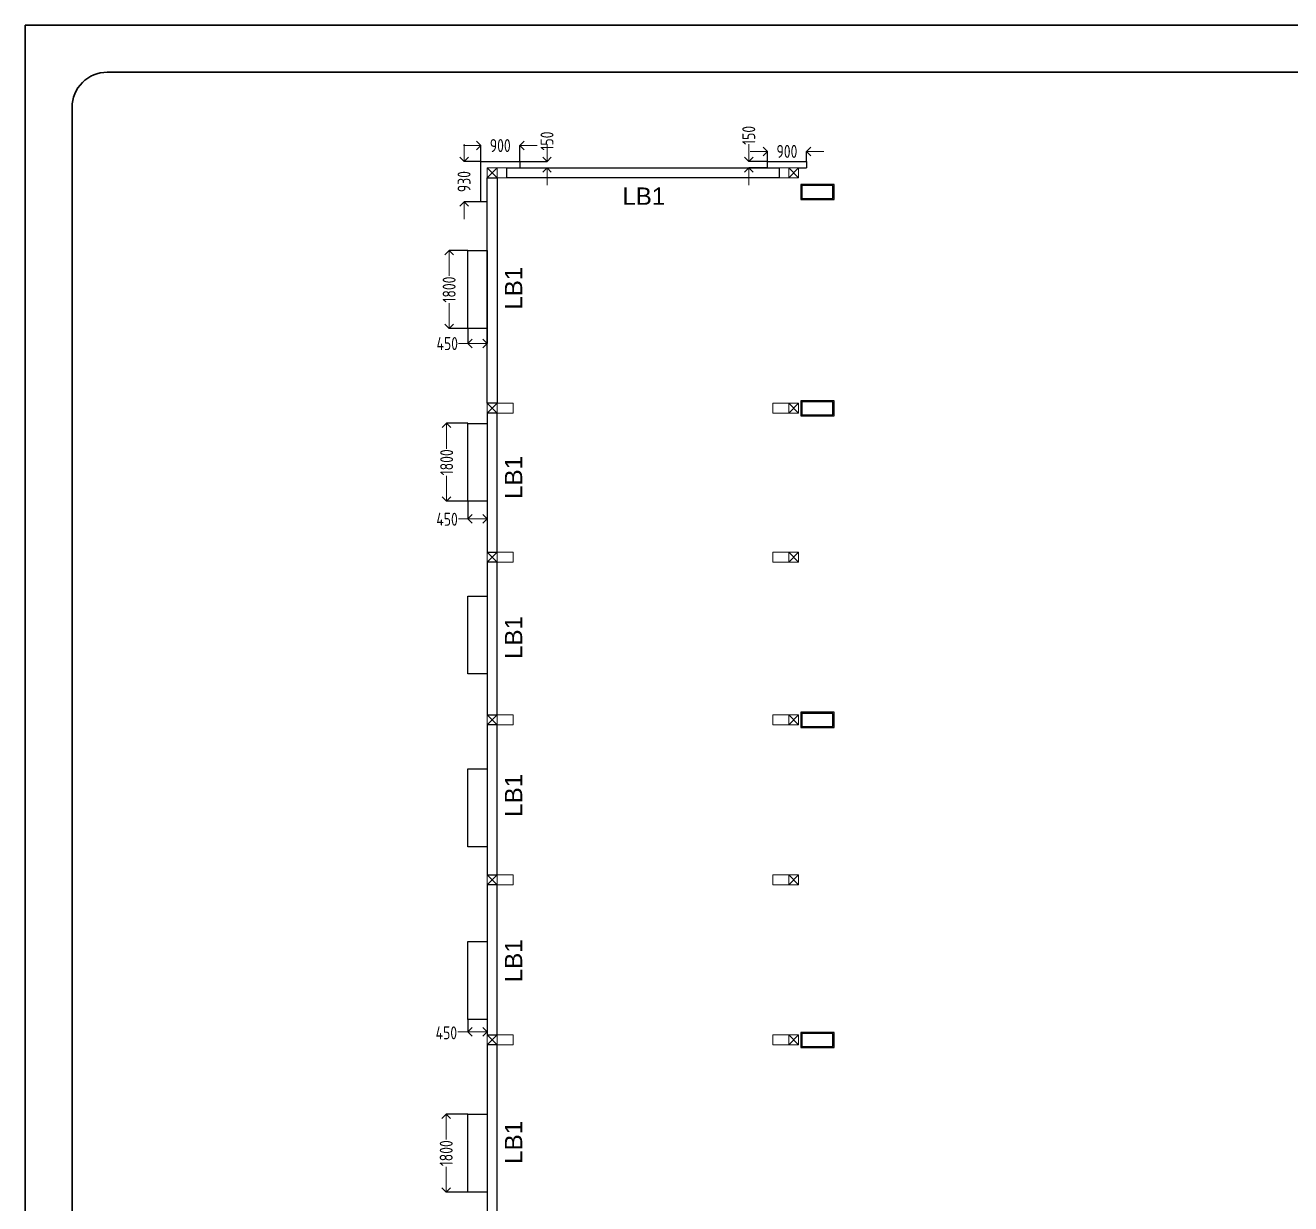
# Model space of a CAD drawing. Header units: inches. Extents: x -605 to 2991212, y -2872845 to 0.
# Drawn here: x 2699009 to 2728273, y -2645935 to -2618689 of the extents above; entities that cross this region are included whole.
import ezdxf
from ezdxf.enums import TextEntityAlignment as Align

# ---------------------------------------------------------------- set-up
doc = ezdxf.new("R2010")
doc.units = ezdxf.units.IN
doc.header["$LTSCALE"] = 600
doc.header["$MEASUREMENT"] = 0
for name, color, linetype, lineweight in [('rDIMension', 1, 'Continuous', 18), ('rRCC 2', 40, 'Continuous', 15), ('rSHEET', 2, 'Continuous', 30)]:
    doc.layers.add(name, color=color, linetype=linetype, lineweight=lineweight)
doc.styles.add('DIM', font='geniso.shx', dxfattribs={"width": 0.85})
doc.styles.get("Standard").update_dxf_attribs({"font": 'arial.ttf'})
doc.dimstyles.new('ST-100', dxfattribs={"dimscale": 100, "dimtxt": 2.5, "dimasz": 2, "dimexe": 0.18, "dimexo": 0.0625, "dimgap": 0.2, "dimtad": 0, "dimdec": 0, "dimzin": 0, "dimdsep": 46, "dimtxsty": 'DIM', "dimblk": 'OPEN90', "dimcen": 0.09, "dimclrd": 256, "dimclrt": 7, "dimadec": 0, "dimazin": 0, "dimtfac": 1, "dimtdec": 0, "dimtofl": 0, "dimtmove": 0, "dimatfit": 3, "dimldrblk": 'OPEN90', "dimfxl": 1, "dimtolj": 1, "dimtzin": 0, "dimlwd": -1, "dimarcsym": 0})

# ---------------------------------------------------------------- blocks, each defined once
blk = doc.blocks.new('_Open90')
at = {"color": 0, "linetype": 'ByBlock', "lineweight": -2}
for p, q in [((0, 0), (-1, 0)), ((-0.5, 0.5), (0, 0)), ((0, 0), (-0.5, -0.5))]:
    blk.add_line(p, q, dxfattribs=at)
blk = doc.blocks.new('*D1830')
at = {"layer": 'Defpoints', "color": 0}
for p in [(2708743, -2643868), (2709243, -2643868), (2709243, -2645669)]:
    blk.add_point(p, dxfattribs=at)
at = {"layer": 'rDIMension', "color": 0, "linetype": 'ByBlock', "lineweight": -2}
for p, q in [((2709243, -2643868), (2708743, -2643868)), ((2709243, -2645669), (2708743, -2645669))]:
    blk.add_line(p, q, dxfattribs=at)
at = {"layer": 'rDIMension'}
for p, q in [((2708743, -2644068), (2708743, -2644455)), ((2708743, -2645469), (2708743, -2645082))]:
    blk.add_line(p, q, dxfattribs=at)
at = {"layer": 'rDIMension', "xscale": 200, "yscale": 200, "zscale": 200}
for p, rotation in [((2708743, -2643868), 90), ((2708743, -2645669), 270)]:
    blk.add_blockref('_Open90', p, dxfattribs=dict(at, rotation=rotation))
at = {"layer": 'rDIMension', "color": 7, "insert": (2708743, -2644769), "char_height": 300, "attachment_point": 5, "rotation": 90, "style": 'DIM'}
blk.add_mtext('\\A1;1800', dxfattribs=at)
blk = doc.blocks.new('*D1831')
at = {"layer": 'Defpoints', "color": 0}
for p in [(2709243, -2641675), (2709693, -2641675), (2709243, -2641960)]:
    blk.add_point(p, dxfattribs=at)
at = {"layer": 'rDIMension', "color": 0, "linetype": 'ByBlock', "lineweight": -2}
for p, q in [((2709243, -2641675), (2709243, -2641960)), ((2709693, -2641675), (2709693, -2641960))]:
    blk.add_line(p, q, dxfattribs=at)
at = {"layer": 'rDIMension'}
for p, q in [((2709243, -2641960), (2709009, -2641960)), ((2709493, -2641960), (2709443, -2641960))]:
    blk.add_line(p, q, dxfattribs=at)
at = {"layer": 'rDIMension', "xscale": 200, "yscale": 200, "zscale": 200, "rotation": 180}
blk.add_blockref('_Open90', (2709243, -2641960), dxfattribs=at)
at = {"layer": 'rDIMension', "xscale": 200, "yscale": 200, "zscale": 200}
blk.add_blockref('_Open90', (2709693, -2641960), dxfattribs=at)
at = {"layer": 'rDIMension', "color": 7, "insert": (2708747, -2641985), "char_height": 300, "attachment_point": 5, "style": 'DIM'}
blk.add_mtext('\\A1;450', dxfattribs=at)
blk = doc.blocks.new('*D1832')
at = {"layer": 'Defpoints', "color": 0}
for p in [(2709543, -2621838), (2709156, -2622768), (2709543, -2622768)]:
    blk.add_point(p, dxfattribs=at)
at = {"layer": 'rDIMension'}
for p, q in [((2709156, -2621638), (2709156, -2621438)), ((2709156, -2622968), (2709156, -2623168))]:
    blk.add_line(p, q, dxfattribs=at)
at = {"layer": 'rDIMension', "color": 0, "linetype": 'ByBlock', "lineweight": -2}
for p, q in [((2709543, -2621838), (2709156, -2621838)), ((2709543, -2622768), (2709156, -2622768))]:
    blk.add_line(p, q, dxfattribs=at)
at = {"layer": 'rDIMension', "xscale": 200, "yscale": 200, "zscale": 200}
for p, rotation in [((2709156, -2621838), 270), ((2709156, -2622768), 90)]:
    blk.add_blockref('_Open90', p, dxfattribs=dict(at, rotation=rotation))
at = {"layer": 'rDIMension', "color": 7, "insert": (2709156, -2622303), "char_height": 300, "attachment_point": 5, "rotation": 90, "style": 'DIM'}
blk.add_mtext('\\A1;930', dxfattribs=at)
blk = doc.blocks.new('*D1833')
at = {"layer": 'Defpoints', "color": 0}
for p in [(2709543, -2621470), (2709543, -2621838), (2710443, -2621838)]:
    blk.add_point(p, dxfattribs=at)
at = {"layer": 'rDIMension'}
for p, q in [((2709343, -2621470), (2709143, -2621470)), ((2710643, -2621470), (2710843, -2621470))]:
    blk.add_line(p, q, dxfattribs=at)
at = {"layer": 'rDIMension', "color": 0, "linetype": 'ByBlock', "lineweight": -2}
for p, q in [((2709543, -2621838), (2709543, -2621470)), ((2710443, -2621838), (2710443, -2621470))]:
    blk.add_line(p, q, dxfattribs=at)
at = {"layer": 'rDIMension', "xscale": 200, "yscale": 200, "zscale": 200}
blk.add_blockref('_Open90', (2709543, -2621470), dxfattribs=at)
at = {"layer": 'rDIMension', "xscale": 200, "yscale": 200, "zscale": 200, "rotation": 180}
blk.add_blockref('_Open90', (2710443, -2621470), dxfattribs=at)
at = {"layer": 'rDIMension', "color": 7, "insert": (2709993, -2621470), "char_height": 300, "attachment_point": 5, "style": 'DIM'}
blk.add_mtext('\\A1;900', dxfattribs=at)
blk = doc.blocks.new('*D1834')
at = {"layer": 'Defpoints', "color": 0}
for p in [(2710443, -2621838), (2710443, -2621988), (2711074, -2621988)]:
    blk.add_point(p, dxfattribs=at)
at = {"layer": 'rDIMension'}
for p, q in [((2711074, -2621638), (2711074, -2621438)), ((2711074, -2621838), (2711074, -2621588)), ((2711074, -2622188), (2711074, -2622388))]:
    blk.add_line(p, q, dxfattribs=at)
at = {"layer": 'rDIMension', "color": 0, "linetype": 'ByBlock', "lineweight": -2}
for p, q in [((2710443, -2621838), (2711074, -2621838)), ((2710443, -2621988), (2711074, -2621988))]:
    blk.add_line(p, q, dxfattribs=at)
at = {"layer": 'rDIMension', "xscale": 200, "yscale": 200, "zscale": 200}
for p, rotation in [((2711074, -2621838), 270), ((2711074, -2621988), 90)]:
    blk.add_blockref('_Open90', p, dxfattribs=dict(at, rotation=rotation))
at = {"layer": 'rDIMension', "color": 7, "insert": (2711074, -2621364), "char_height": 300, "attachment_point": 5, "rotation": 90, "style": 'DIM'}
blk.add_mtext('\\A1;150', dxfattribs=at)
blk = doc.blocks.new('*D1835')
at = {"layer": 'Defpoints', "color": 0}
for p in [(2716173, -2621605), (2716173, -2621838), (2717073, -2621838)]:
    blk.add_point(p, dxfattribs=at)
at = {"layer": 'rDIMension'}
for p, q in [((2715973, -2621605), (2715773, -2621605)), ((2717273, -2621605), (2717473, -2621605))]:
    blk.add_line(p, q, dxfattribs=at)
at = {"layer": 'rDIMension', "color": 0, "linetype": 'ByBlock', "lineweight": -2}
for p, q in [((2716173, -2621838), (2716173, -2621605)), ((2717073, -2621838), (2717073, -2621605))]:
    blk.add_line(p, q, dxfattribs=at)
at = {"layer": 'rDIMension', "xscale": 200, "yscale": 200, "zscale": 200}
blk.add_blockref('_Open90', (2716173, -2621605), dxfattribs=at)
at = {"layer": 'rDIMension', "xscale": 200, "yscale": 200, "zscale": 200, "rotation": 180}
blk.add_blockref('_Open90', (2717073, -2621605), dxfattribs=at)
at = {"layer": 'rDIMension', "color": 7, "insert": (2716623, -2621605), "char_height": 300, "attachment_point": 5, "style": 'DIM'}
blk.add_mtext('\\A1;900', dxfattribs=at)
blk = doc.blocks.new('*D1836')
at = {"layer": 'Defpoints', "color": 0}
for p in [(2715740, -2621838), (2716173, -2621838), (2716173, -2621988)]:
    blk.add_point(p, dxfattribs=at)
at = {"layer": 'rDIMension'}
for p, q in [((2715740, -2621638), (2715740, -2621438)), ((2715740, -2621838), (2715740, -2621458)), ((2715740, -2622188), (2715740, -2622388))]:
    blk.add_line(p, q, dxfattribs=at)
at = {"layer": 'rDIMension', "color": 0, "linetype": 'ByBlock', "lineweight": -2}
for p, q in [((2716173, -2621838), (2715740, -2621838)), ((2716173, -2621988), (2715740, -2621988))]:
    blk.add_line(p, q, dxfattribs=at)
at = {"layer": 'rDIMension', "xscale": 200, "yscale": 200, "zscale": 200}
for p, rotation in [((2715740, -2621838), 270), ((2715740, -2621988), 90)]:
    blk.add_blockref('_Open90', p, dxfattribs=dict(at, rotation=rotation))
at = {"layer": 'rDIMension', "color": 7, "insert": (2715740, -2621234), "char_height": 300, "attachment_point": 5, "rotation": 90, "style": 'DIM'}
blk.add_mtext('\\A1;150', dxfattribs=at)
blk = doc.blocks.new('*D1837')
at = {"layer": 'Defpoints', "color": 0}
for p in [(2709243, -2627892), (2708753, -2629693), (2709243, -2629693)]:
    blk.add_point(p, dxfattribs=at)
at = {"layer": 'rDIMension', "color": 0, "linetype": 'ByBlock', "lineweight": -2}
for p, q in [((2709243, -2627892), (2708753, -2627892)), ((2709243, -2629693), (2708753, -2629693))]:
    blk.add_line(p, q, dxfattribs=at)
at = {"layer": 'rDIMension'}
for p, q in [((2708753, -2628092), (2708753, -2628479)), ((2708753, -2629493), (2708753, -2629106))]:
    blk.add_line(p, q, dxfattribs=at)
at = {"layer": 'rDIMension', "xscale": 200, "yscale": 200, "zscale": 200}
for p, rotation in [((2708753, -2627892), 90), ((2708753, -2629693), 270)]:
    blk.add_blockref('_Open90', p, dxfattribs=dict(at, rotation=rotation))
at = {"layer": 'rDIMension', "color": 7, "insert": (2708753, -2628793), "char_height": 300, "attachment_point": 5, "rotation": 90, "style": 'DIM'}
blk.add_mtext('\\A1;1800', dxfattribs=at)
blk = doc.blocks.new('*D1838')
at = {"layer": 'Defpoints', "color": 0}
for p in [(2709243, -2625699), (2709693, -2625699), (2709693, -2626048)]:
    blk.add_point(p, dxfattribs=at)
at = {"layer": 'rDIMension', "color": 0, "linetype": 'ByBlock', "lineweight": -2}
for p, q in [((2709243, -2625699), (2709243, -2626048)), ((2709693, -2625699), (2709693, -2626048))]:
    blk.add_line(p, q, dxfattribs=at)
at = {"layer": 'rDIMension'}
for p, q in [((2709243, -2626048), (2709030, -2626048)), ((2709443, -2626048), (2709493, -2626048))]:
    blk.add_line(p, q, dxfattribs=at)
at = {"layer": 'rDIMension', "xscale": 200, "yscale": 200, "zscale": 200, "rotation": 180}
blk.add_blockref('_Open90', (2709243, -2626048), dxfattribs=at)
at = {"layer": 'rDIMension', "xscale": 200, "yscale": 200, "zscale": 200}
blk.add_blockref('_Open90', (2709693, -2626048), dxfattribs=at)
at = {"layer": 'rDIMension', "color": 7, "insert": (2708767, -2626048), "char_height": 300, "attachment_point": 5, "style": 'DIM'}
blk.add_mtext('\\A1;450', dxfattribs=at)
blk = doc.blocks.new('*D1853')
at = {"layer": 'Defpoints', "color": 0}
for p in [(2709243, -2623898), (2708811, -2625699), (2709243, -2625699)]:
    blk.add_point(p, dxfattribs=at)
at = {"layer": 'rDIMension', "color": 0, "linetype": 'ByBlock', "lineweight": -2}
for p, q in [((2709243, -2623898), (2708811, -2623898)), ((2709243, -2625699), (2708811, -2625699))]:
    blk.add_line(p, q, dxfattribs=at)
at = {"layer": 'rDIMension'}
for p, q in [((2708811, -2624098), (2708811, -2624485)), ((2708811, -2625499), (2708811, -2625112))]:
    blk.add_line(p, q, dxfattribs=at)
at = {"layer": 'rDIMension', "xscale": 200, "yscale": 200, "zscale": 200}
for p, rotation in [((2708811, -2623898), 90), ((2708811, -2625699), 270)]:
    blk.add_blockref('_Open90', p, dxfattribs=dict(at, rotation=rotation))
at = {"layer": 'rDIMension', "color": 7, "insert": (2708811, -2624799), "char_height": 300, "attachment_point": 5, "rotation": 90, "style": 'DIM'}
blk.add_mtext('\\A1;1800', dxfattribs=at)
blk = doc.blocks.new('*D1854')
at = {"layer": 'Defpoints', "color": 0}
for p in [(2709243, -2629693), (2709693, -2629693), (2709243, -2630101)]:
    blk.add_point(p, dxfattribs=at)
at = {"layer": 'rDIMension', "color": 0, "linetype": 'ByBlock', "lineweight": -2}
for p, q in [((2709243, -2629693), (2709243, -2630101)), ((2709693, -2629693), (2709693, -2630101))]:
    blk.add_line(p, q, dxfattribs=at)
at = {"layer": 'rDIMension'}
for p, q in [((2709243, -2630101), (2709025, -2630101)), ((2709493, -2630101), (2709443, -2630101))]:
    blk.add_line(p, q, dxfattribs=at)
at = {"layer": 'rDIMension', "xscale": 200, "yscale": 200, "zscale": 200, "rotation": 180}
blk.add_blockref('_Open90', (2709243, -2630101), dxfattribs=at)
at = {"layer": 'rDIMension', "xscale": 200, "yscale": 200, "zscale": 200}
blk.add_blockref('_Open90', (2709693, -2630101), dxfattribs=at)
at = {"layer": 'rDIMension', "color": 7, "insert": (2708763, -2630110), "char_height": 300, "attachment_point": 5, "style": 'DIM'}
blk.add_mtext('\\A1;450', dxfattribs=at)

msp = doc.modelspace()

# ---------------------------------------------------------------- linework, layer by layer
at = {"color": 1}
for points in [[(2709693.2, -2622768.4), (2709543.2, -2622768.4), (2709543.2, -2621838.4), (2710443.2, -2621838.4), (2710443.2, -2621988.4)], [(2716173.2, -2621988.4), (2716173.2, -2621838.4), (2717073.2, -2621838.4), (2717073.2, -2621988.4)], [(2716893.2, -2621988.4), (2717073.2, -2621988.4)]]:
    msp.add_lwpolyline(points, dxfattribs=at)
for points in [[(2710143.2, -2621988.4), (2716443.2, -2621988.4), (2716443.2, -2622218.4), (2710143.2, -2622218.4)], [(2709923.2, -2627428.4), (2709693.2, -2627428.4), (2709693.2, -2622218.4), (2709923.2, -2622218.4)], [(2709243.2, -2623898.4), (2709693.2, -2623898.4), (2709693.2, -2625698.7), (2709243.2, -2625698.7)], [(2709693.2, -2630869.4), (2709923.2, -2630869.4), (2709923.2, -2627658.4), (2709693.2, -2627658.4)], [(2709243.2, -2627892.4), (2709693.2, -2627892.4), (2709693.2, -2629692.7), (2709243.2, -2629692.7)], [(2709693.2, -2634633.9), (2709923.2, -2634633.9), (2709923.2, -2631099.4), (2709693.2, -2631099.4)], [(2709243.2, -2631886.4), (2709693.2, -2631886.4), (2709693.2, -2633686.7), (2709243.2, -2633686.7)], [(2709693.2, -2638335.5), (2709923.2, -2638335.5), (2709923.2, -2634863.9), (2709693.2, -2634863.9)], [(2709243.2, -2635880.4), (2709693.2, -2635880.4), (2709693.2, -2637680.7), (2709243.2, -2637680.7)], [(2709693.2, -2642033.9), (2709923.2, -2642033.9), (2709923.2, -2638565.5), (2709693.2, -2638565.5)], [(2709243.2, -2639874.4), (2709693.2, -2639874.4), (2709693.2, -2641674.7), (2709243.2, -2641674.7)], [(2709693.2, -2646803.9), (2709923.2, -2646803.9), (2709923.2, -2642263.9), (2709693.2, -2642263.9)], [(2709243.2, -2643868.4), (2709693.2, -2643868.4), (2709693.2, -2645668.7), (2709243.2, -2645668.7)]]:
    msp.add_lwpolyline(points, close=True, dxfattribs=at)
at = {"color": 3, "linetype": 'ByBlock'}
for points in [[(2716943.2, -2622718.4), (2717713.2, -2622718.4), (2717713.2, -2622368.4), (2716943.2, -2622368.4)], [(2716943.2, -2622718.4), (2717713.2, -2622718.4), (2717713.2, -2622368.4), (2716943.2, -2622368.4)], [(2716943.2, -2627718.4), (2717713.2, -2627718.4), (2717713.2, -2627368.4), (2716943.2, -2627368.4)], [(2716943.2, -2627718.4), (2717713.2, -2627718.4), (2717713.2, -2627368.4), (2716943.2, -2627368.4)], [(2716943.2, -2634923.9), (2717713.2, -2634923.9), (2717713.2, -2634573.9), (2716943.2, -2634573.9)], [(2716943.2, -2634923.9), (2717713.2, -2634923.9), (2717713.2, -2634573.9), (2716943.2, -2634573.9)], [(2716943.2, -2642323.9), (2717713.2, -2642323.9), (2717713.2, -2641973.9), (2716943.2, -2641973.9)], [(2716943.2, -2642323.9), (2717713.2, -2642323.9), (2717713.2, -2641973.9), (2716943.2, -2641973.9)]]:
    msp.add_lwpolyline(points, close=True, dxfattribs=at)
at = {"color": 2, "linetype": 'ByBlock'}
for points in [[(2716968.2, -2622693.4), (2717688.2, -2622693.4), (2717688.2, -2622393.4), (2716968.2, -2622393.4)], [(2716968.2, -2622693.4), (2717688.2, -2622693.4), (2717688.2, -2622393.4), (2716968.2, -2622393.4)], [(2716968.2, -2627693.4), (2717688.2, -2627693.4), (2717688.2, -2627393.4), (2716968.2, -2627393.4)], [(2716968.2, -2627693.4), (2717688.2, -2627693.4), (2717688.2, -2627393.4), (2716968.2, -2627393.4)], [(2716968.2, -2634898.9), (2717688.2, -2634898.9), (2717688.2, -2634598.9), (2716968.2, -2634598.9)], [(2716968.2, -2634898.9), (2717688.2, -2634898.9), (2717688.2, -2634598.9), (2716968.2, -2634598.9)], [(2716968.2, -2642298.9), (2717688.2, -2642298.9), (2717688.2, -2641998.9), (2716968.2, -2641998.9)], [(2716968.2, -2642298.9), (2717688.2, -2642298.9), (2717688.2, -2641998.9), (2716968.2, -2641998.9)]]:
    msp.add_lwpolyline(points, close=True, dxfattribs=at)
at = {"layer": 'rRCC 2', "color": 6}
for p, q in [((2709693.2, -2621988.4), (2709923.2, -2622218.4)), ((2709693.2, -2622218.4), (2709923.2, -2621988.4)), ((2716893.2, -2621988.4), (2716663.2, -2622218.4)), ((2716893.2, -2622218.4), (2716663.2, -2621988.4)), ((2709693.2, -2627428.4), (2709923.2, -2627658.4)), ((2709693.2, -2627658.4), (2709923.2, -2627428.4)), ((2716893.2, -2627428.4), (2716663.2, -2627658.4)), ((2716893.2, -2627658.4), (2716663.2, -2627428.4)), ((2709693.2, -2630869.4), (2709923.2, -2631099.4)), ((2709693.2, -2631099.4), (2709923.2, -2630869.4)), ((2716893.2, -2630869.4), (2716663.2, -2631099.4)), ((2716893.2, -2631099.4), (2716663.2, -2630869.4)), ((2709693.2, -2634633.9), (2709923.2, -2634863.9)), ((2709693.2, -2634863.9), (2709923.2, -2634633.9)), ((2716893.2, -2634633.9), (2716663.2, -2634863.9)), ((2716893.2, -2634863.9), (2716663.2, -2634633.9)), ((2709693.2, -2638335.5), (2709923.2, -2638565.5)), ((2709693.2, -2638565.5), (2709923.2, -2638335.5)), ((2716893.2, -2638335.5), (2716663.2, -2638565.5)), ((2716893.2, -2638565.5), (2716663.2, -2638335.5)), ((2709693.2, -2642033.9), (2709923.2, -2642263.9)), ((2709693.2, -2642263.9), (2709923.2, -2642033.9)), ((2716893.2, -2642033.9), (2716663.2, -2642263.9)), ((2716893.2, -2642263.9), (2716663.2, -2642033.9))]:
    msp.add_line(p, q, dxfattribs=at)
for points in [[(2709693.2, -2622218.4), (2709693.2, -2621988.4), (2710143.2, -2621988.4), (2710143.2, -2622218.4)], [(2709693.2, -2621988.4), (2709923.2, -2621988.4), (2709923.2, -2622218.4), (2709693.2, -2622218.4)], [(2716893.2, -2622218.4), (2716893.2, -2621988.4), (2716443.2, -2621988.4), (2716443.2, -2622218.4)], [(2716893.2, -2621988.4), (2716663.2, -2621988.4), (2716663.2, -2622218.4), (2716893.2, -2622218.4)], [(2709693.2, -2627658.4), (2709693.2, -2627428.4), (2710293.2, -2627428.4), (2710293.2, -2627658.4)], [(2709693.2, -2627428.4), (2709923.2, -2627428.4), (2709923.2, -2627658.4), (2709693.2, -2627658.4)], [(2716893.2, -2627658.4), (2716893.2, -2627428.4), (2716293.2, -2627428.4), (2716293.2, -2627658.4)], [(2716893.2, -2627428.4), (2716663.2, -2627428.4), (2716663.2, -2627658.4), (2716893.2, -2627658.4)], [(2709693.2, -2631099.4), (2709693.2, -2630869.4), (2710293.2, -2630869.4), (2710293.2, -2631099.4)], [(2709693.2, -2630869.4), (2709923.2, -2630869.4), (2709923.2, -2631099.4), (2709693.2, -2631099.4)], [(2716893.2, -2631099.4), (2716893.2, -2630869.4), (2716293.2, -2630869.4), (2716293.2, -2631099.4)], [(2716893.2, -2630869.4), (2716663.2, -2630869.4), (2716663.2, -2631099.4), (2716893.2, -2631099.4)], [(2709693.2, -2634863.9), (2709693.2, -2634633.9), (2710293.2, -2634633.9), (2710293.2, -2634863.9)], [(2709693.2, -2634633.9), (2709923.2, -2634633.9), (2709923.2, -2634863.9), (2709693.2, -2634863.9)], [(2716893.2, -2634863.9), (2716893.2, -2634633.9), (2716293.2, -2634633.9), (2716293.2, -2634863.9)], [(2716893.2, -2634633.9), (2716663.2, -2634633.9), (2716663.2, -2634863.9), (2716893.2, -2634863.9)], [(2709693.2, -2638565.5), (2709693.2, -2638335.5), (2710293.2, -2638335.5), (2710293.2, -2638565.5)], [(2709693.2, -2638335.5), (2709923.2, -2638335.5), (2709923.2, -2638565.5), (2709693.2, -2638565.5)], [(2716893.2, -2638565.5), (2716893.2, -2638335.5), (2716293.2, -2638335.5), (2716293.2, -2638565.5)], [(2716893.2, -2638335.5), (2716663.2, -2638335.5), (2716663.2, -2638565.5), (2716893.2, -2638565.5)], [(2709693.2, -2642263.9), (2709693.2, -2642033.9), (2710293.2, -2642033.9), (2710293.2, -2642263.9)], [(2709693.2, -2642033.9), (2709923.2, -2642033.9), (2709923.2, -2642263.9), (2709693.2, -2642263.9)], [(2716893.2, -2642263.9), (2716893.2, -2642033.9), (2716293.2, -2642033.9), (2716293.2, -2642263.9)], [(2716893.2, -2642033.9), (2716663.2, -2642033.9), (2716663.2, -2642263.9), (2716893.2, -2642263.9)]]:
    msp.add_lwpolyline(points, close=True, dxfattribs=at)
at = {"layer": 'rSHEET'}
msp.add_lwpolyline([(2779457.8, -2732467.4), (2779457.8, -2618689.5), (2699008.7, -2618689.5), (2699008.7, -2732467.4)], close=True, dxfattribs=at)
msp.add_lwpolyline([(2778376.2, -2730571.1), (2778376.2, -2620585.8, 0.4142136), (2777563.5, -2619773.1), (2700903, -2619773.1, 0.4142136), (2700090.3, -2620585.8), (2700090.3, -2730571.1, 0.4142136), (2700903, -2731383.8), (2777563.5, -2731383.8, 0.4142136)], format="xyb", close=True, dxfattribs=at)

# ---------------------------------------------------------------- texts
at = {"layer": 'rRCC 2'}
msp.add_text('LB1', height=400, dxfattribs=at).set_placement((2713311.8, -2622639.5), align=Align.MIDDLE_CENTER)
for p in [(2710300.8, -2624768.4), (2710300.8, -2629143.3), (2710300.8, -2632845), (2710300.8, -2636493.7), (2710300.8, -2640319.4), (2710300.8, -2644517.1)]:
    msp.add_text('LB1', height=400, rotation=90, dxfattribs=at).set_placement(p, align=Align.MIDDLE_CENTER)

# ---------------------------------------------------------------- dimensions: what is measured, and where the dimension line sits
at = {"layer": 'rDIMension', "color": 1, "linetype": 'ByBlock'}
for base, p1, p2, picture, middle in [((2715739.6, -2621838.4), (2716173.2, -2621988.4), (2716173.2, -2621838.4), '*D1836', (2715739.6, -2621234.3)), ((2711074.1, -2621988.4), (2710443.2, -2621838.4), (2710443.2, -2621988.4), '*D1834', (2711074.1, -2621363.8))]:
    dim = msp.add_linear_dim(base=base, p1=p1, p2=p2, angle=90, dimstyle='ST-100', override={"dimtxt": 3, "dimexe": 0, "dimexo": 0, "dimblk": 'Open90', "dimtmove": 1, "dimfxl": 1.25, "dimtfillclr": 256, "dimarcsym": 2}, dxfattribs=at)
    dim.commit()
    dim.dimension.update_dxf_attribs({"geometry": picture, "text_midpoint": middle, "dimtype": 160})
for base, p1, p2, picture, middle in [((2709156.4, -2622768.4), (2709543.2, -2621838.4), (2709543.2, -2622768.4), '*D1832', (2709156.4, -2622303.4)), ((2708810.5, -2625698.7), (2709243.2, -2623898.4), (2709243.2, -2625698.7), '*D1853', (2708810.5, -2624798.5)), ((2708752.7, -2629692.7), (2709243.2, -2627892.4), (2709243.2, -2629692.7), '*D1837', (2708752.7, -2628792.5)), ((2708743.4, -2643868.4), (2709243.2, -2645668.7), (2709243.2, -2643868.4), '*D1830', (2708743.4, -2644768.5))]:
    dim = msp.add_linear_dim(base=base, p1=p1, p2=p2, angle=90, dimstyle='ST-100', override={"dimtxt": 3, "dimexe": 0, "dimexo": 0, "dimblk": 'Open90', "dimtmove": 1, "dimfxl": 1.25, "dimtfillclr": 256, "dimarcsym": 2}, dxfattribs=at)
    dim.commit()
    dim.dimension.update_dxf_attribs({"geometry": picture, "text_midpoint": middle})
for base, p1, p2, picture, middle in [((2709543.2, -2621470), (2710443.2, -2621838.4), (2709543.2, -2621838.4), '*D1833', (2709993.2, -2621470)), ((2716173.2, -2621605), (2717073.2, -2621838.4), (2716173.2, -2621838.4), '*D1835', (2716623.2, -2621605))]:
    dim = msp.add_linear_dim(base=base, p1=p1, p2=p2, dimstyle='ST-100', override={"dimtxt": 3, "dimexe": 0, "dimexo": 0, "dimblk": 'Open90', "dimtmove": 1, "dimfxl": 1.25, "dimtfillclr": 256, "dimarcsym": 2}, dxfattribs=at)
    dim.commit()
    dim.dimension.update_dxf_attribs({"geometry": picture, "text_midpoint": middle})
for base, p1, p2, picture, middle in [((2709693.2, -2626048), (2709243.2, -2625698.7), (2709693.2, -2625698.7), '*D1838', (2708767.3, -2626076.8)), ((2709243.2, -2630100.7), (2709693.2, -2629692.7), (2709243.2, -2629692.7), '*D1854', (2708762.8, -2630105.5)), ((2709243.2, -2641960.2), (2709693.2, -2641674.7), (2709243.2, -2641674.7), '*D1831', (2708746.9, -2641972.8))]:
    dim = msp.add_linear_dim(base=base, p1=p1, p2=p2, dimstyle='ST-100', override={"dimtxt": 3, "dimexe": 0, "dimexo": 0, "dimblk": 'Open90', "dimtmove": 1, "dimfxl": 1.25, "dimtfillclr": 256, "dimarcsym": 2}, dxfattribs=at)
    dim.commit()
    dim.dimension.update_dxf_attribs({"geometry": picture, "text_midpoint": middle, "dimtype": 160})

doc.saveas('drawing.dxf')
